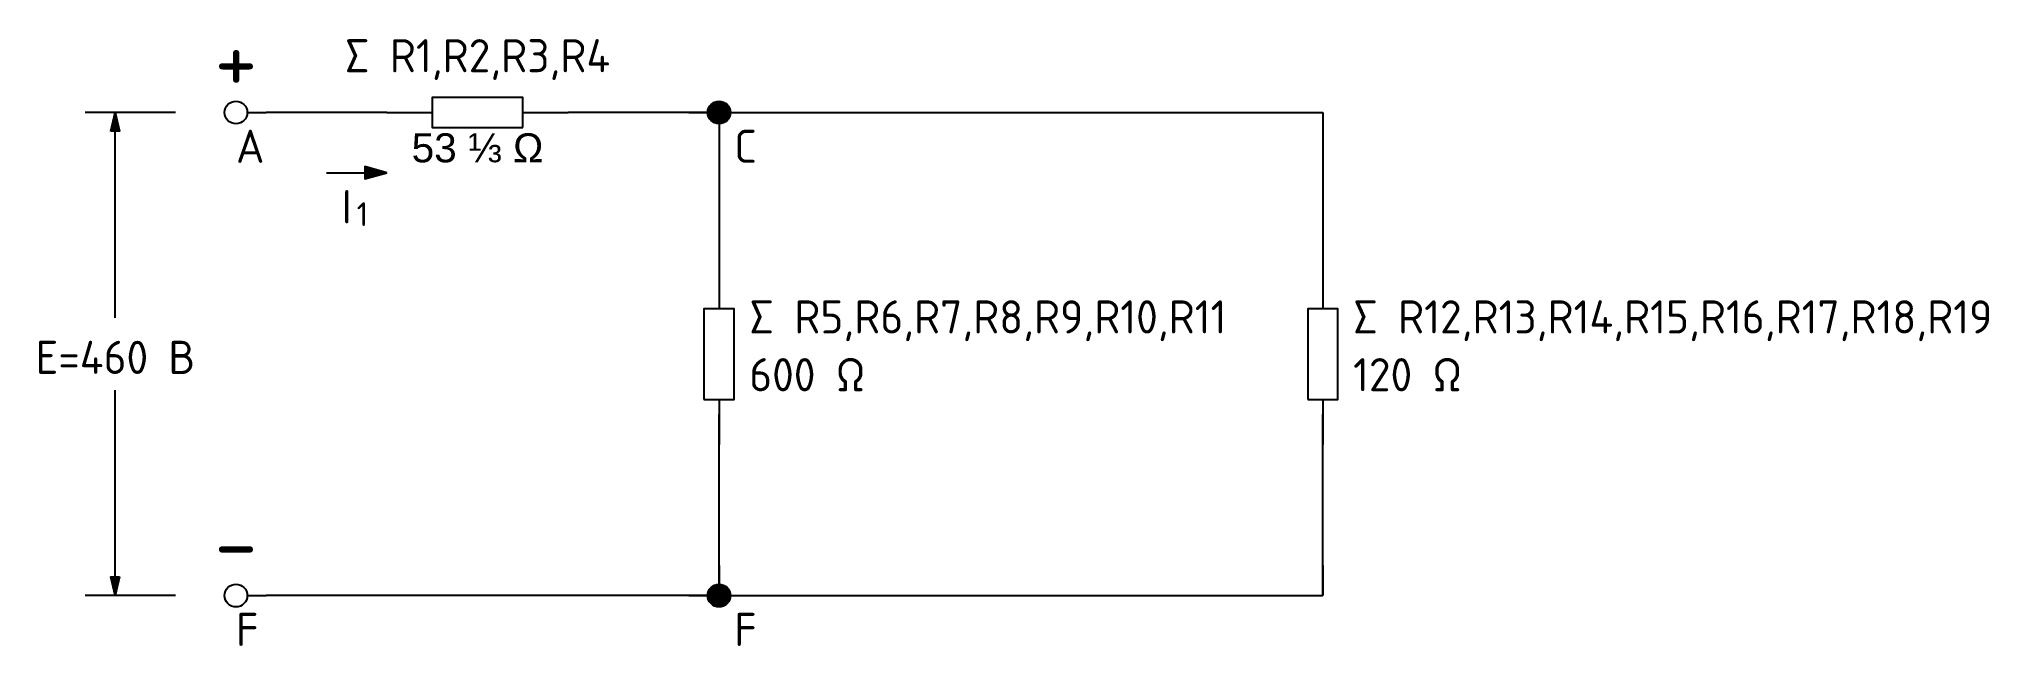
# Model space of a CAD drawing. Header units: millimetres. Extents: x 31 to 160, y 173 to 213.
import ezdxf
from ezdxf.enums import TextEntityAlignment as Align

# ---------------------------------------------------------------- set-up
doc = ezdxf.new("R2010")
doc.units = ezdxf.units.MM
doc.styles.add('Arial', font='')
doc.styles.add('GOST Type BU', font='')
doc.styles.get('Arial').set_extended_font_data('Arial')
doc.styles.get('GOST Type BU').set_extended_font_data('GOST Type BU')

msp = doc.modelspace()

# ---------------------------------------------------------------- hatches: boundary and pattern name
at = {"ltscale": 4}
for points in [[(35.71, 206.76), (36, 208), (36.29, 206.76)], [(54, 204), (52.54, 204.43), (52.54, 203.6)], [(36.29, 177.24), (36, 176), (35.71, 177.24)]]:
    msp.add_hatch(color=256, dxfattribs=at).paths.add_polyline_path(points, flags=0)
h = msp.add_hatch(color=256, dxfattribs=at)
edge = h.paths.add_edge_path(flags=0)
edge.add_arc((76, 208), 0.75, 0, 360)
h = msp.add_hatch(color=256, dxfattribs=at)
edge = h.paths.add_edge_path(flags=0)
edge.add_arc((76, 176), 0.75, 0, 360)

# ---------------------------------------------------------------- linework, layer by layer
for p, q in [((40, 208), (34, 208)), ((44.75, 208), (46, 208)), ((54, 208), (46, 208)), ((54, 208), (57, 208)), ((63, 208), (66, 208)), ((76, 208), (66, 208)), ((74, 208), (78, 208)), ((76, 208), (76, 196)), ((76, 208), (76, 206)), ((78, 208), (116, 208)), ((114, 208), (116, 208)), ((116, 208), (116, 196)), ((116, 208), (116, 206)), ((36, 194.4), (36, 207)), ((76, 198), (76, 195)), ((116, 198), (116, 195)), ((36, 177), (36, 189.6)), ((76, 189), (76, 186)), ((116, 189), (116, 186)), ((76, 176), (76, 188)), ((116, 176), (116, 188)), ((76, 178), (76, 176)), ((116, 178), (116, 176)), ((40, 176), (34, 176)), ((44.75, 176), (46, 176)), ((76, 176), (46, 176)), ((74, 176), (78, 176)), ((78, 176), (116, 176)), ((114, 176), (116, 176))]:
    msp.add_line(p, q, dxfattribs=at)
for points in [[(35.71, 206.76), (36, 208), (36.29, 206.76)], [(63, 207), (63, 209), (57, 209), (57, 207)], [(54, 204), (52.54, 204.43), (52.54, 203.6)], [(75, 189), (77, 189), (77, 195), (75, 195)], [(115, 189), (117, 189), (117, 195), (115, 195)], [(36.29, 177.24), (36, 176), (35.71, 177.24)]]:
    msp.add_lwpolyline(points, close=True, dxfattribs=at)
msp.add_lwpolyline([(50, 204), (54, 204)], dxfattribs=at)
for centre in [(44, 208), (76, 208), (44, 176), (76, 176)]:
    msp.add_circle(centre, 0.75, dxfattribs=at)

# ---------------------------------------------------------------- texts
at = {"style": 'GOST Type BU'}
for s, height, p in [('+', 4.39, (44, 208)), ('Σ R1,R2,R3,R4', 2.1975, (60, 210)), ('-', 4.39, (44, 176))]:
    msp.add_text(s, height=height, dxfattribs=at).set_placement(p, align=Align.BOTTOM_CENTER)
for s, height, p in [('A', 2.2, (44, 204)), ('C', 2.2, (77, 204)), ('I', 2.2, (51, 200)), ('1', 1.58, (52, 200)), ('F', 2.2, (44, 172)), ('F', 2.2, (77, 172))]:
    msp.add_text(s, height=height, dxfattribs=at).set_placement(p, align=Align.BOTTOM_LEFT)
at = {"style": 'Arial'}
msp.add_text('53 ⅓ Ω', height=1.923, dxfattribs=at).set_placement((60, 206.62), align=Align.TOP_CENTER)
at = {"style": 'GOST Type BU'}
for s, height, p in [('Σ R5,R6,R7,R8,R9,R10,R11', 2.1975, (78, 195.56)), ('Σ R12,R13,R14,R15,R16,R17,R18,R19', 2.1975, (118, 195.56)), ('600 Ω', 2.197, (78, 191.73)), ('120 Ω', 2.197, (118, 191.73))]:
    msp.add_text(s, height=height, dxfattribs=at).set_placement(p, align=Align.TOP_LEFT)
msp.add_text('E=460 В', height=2.197, dxfattribs=at).set_placement((36, 191.78), align=Align.MIDDLE_CENTER)

doc.saveas('drawing.dxf')
